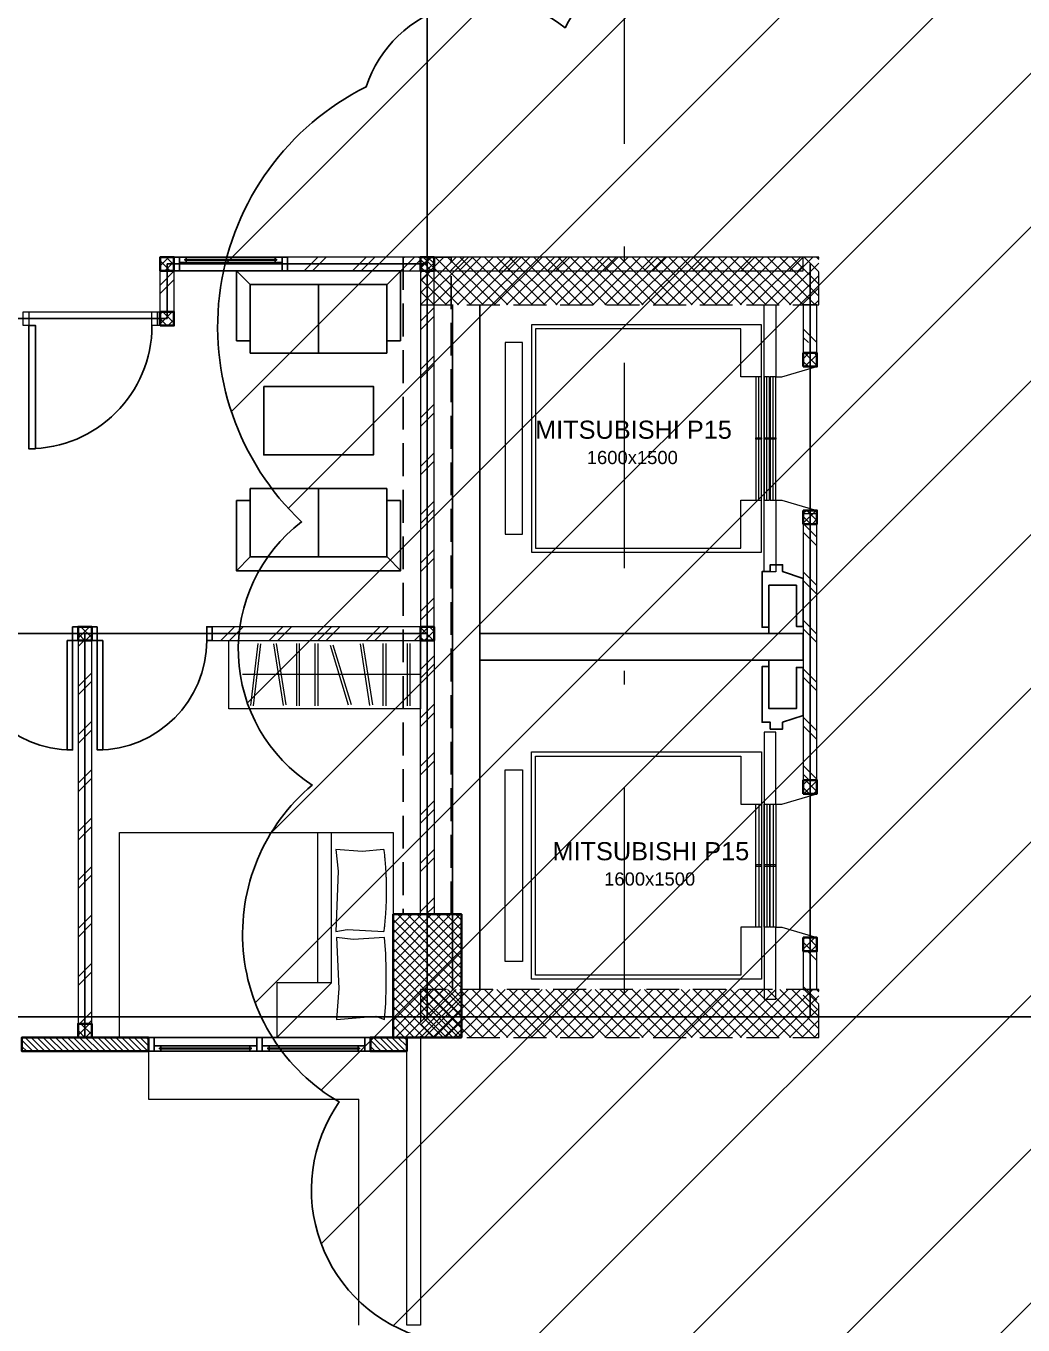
# Model space of a CAD drawing. Header units: millimetres. Extents: x -324 to 75, y -297 to 70.
# Drawn here: x -57.04 to -49.76, y 38.53 to 48.01 of the extents above; entities that cross this region are included whole.
import ezdxf
from ezdxf.enums import TextEntityAlignment as Align

# ---------------------------------------------------------------- set-up
doc = ezdxf.new("R2010")
doc.units = ezdxf.units.MM
doc.linetypes.add('ACAD_ISO02W100', pattern=[15, 12, -3])
doc.linetypes.add('DASHDOT', pattern=[1, 0.5, -0.25, 0, -0.25])
doc.layers.get('defpoints').update_dxf_attribs({"color": 1})
for name, color, linetype in [('AR_BETON', 150, 'Continuous'), ('FURNITURE', 68, 'Continuous'), ('Kusen', 30, 'Continuous')]:
    doc.layers.add(name, color=color, linetype=linetype)
for name, color, linetype, lineweight in [('ars', 11, 'Continuous', 0), ('ars @ 1', 11, 'Continuous', 0), ('KOL', 1, 'Continuous', 30), ('KOLOM', 4, 'Continuous', 9), ('lan', 7, 'Continuous', 15), ('LIFT', 15, 'Continuous', 15), ('NOT', 7, 'Continuous', 20), ('tem', 5, 'Continuous', 20)]:
    doc.layers.add(name, color=color, linetype=linetype, lineweight=lineweight)
doc.layers.add('as', color=1, linetype='Continuous', plot=False)
doc.styles.get("Standard").update_dxf_attribs({"font": 'arial.ttf'})
pattern_1 = [(45, (23.0428, -0.8551), (-0.1767767, 0.1767767), []), (45, (23.1053, -0.8551), (-0.1767767, 0.1767767), [])]

# ---------------------------------------------------------------- blocks, each defined once
blk = doc.blocks.new("k2'")
at = {"layer": 'ars'}
h = blk.add_hatch(dxfattribs=at)
h.set_pattern_fill('_USER', color=256, scale=0.05, angle=45, double=1, pattern_type=0)
h.set_pattern_definition([(45, (0, -4.95), (-0.03535534, 0.03535534), []), (135, (0, -4.95), (-0.03535534, -0.03535534), [])])
h.paths.add_polyline_path([(-0.25, -0.45), (0.25, -0.45), (0.25, 0.45), (-0.25, 0.45)])
at = {"layer": 'KOL'}
blk.add_lwpolyline([(-0.25, -0.45), (0.25, -0.45), (0.25, 0.45), (-0.25, 0.45)], close=True, dxfattribs=at)
blk = doc.blocks.new('T. J1')
at = {"layer": 'Kusen'}
for p, q in [((-0.7188, 0.1), (-0.0688, 0.1)), ((0.7212, 0.1), (0.0712, 0.1)), ((-0.0188, 0), (-0.7688, 0)), ((-0.0688, 0.06), (-0.7188, 0.06)), ((0.0212, 0), (0.7712, 0)), ((0.0712, 0.06), (0.7212, 0.06))]:
    blk.add_line(p, q, dxfattribs=at)
for points in [[(-0.8088, 0), (-0.7688, 0), (-0.7688, 0.1), (-0.8088, 0.1)], [(-0.0188, 0), (0.0212, 0), (0.0212, 0.1), (-0.0188, 0.1)], [(0.8112, 0), (0.7712, 0), (0.7712, 0.1), (0.8112, 0.1)]]:
    blk.add_lwpolyline(points, close=True, dxfattribs=at)
for points in [[(-0.7188, 0.0775), (-0.7188, 0.06), (-0.7688, 0.06), (-0.7688, 0.1), (-0.7188, 0.1), (-0.7188, 0.0825), (-0.7288, 0.0825), (-0.7288, 0.0775), (-0.7188, 0.0775)], [(-0.0688, 0.0775), (-0.0688, 0.06), (-0.0188, 0.06), (-0.0188, 0.1), (-0.0688, 0.1), (-0.0688, 0.0825), (-0.0588, 0.0825), (-0.0588, 0.0775), (-0.0688, 0.0775)], [(0.0712, 0.0775), (0.0712, 0.06), (0.0212, 0.06), (0.0212, 0.1), (0.0712, 0.1), (0.0712, 0.0825), (0.0612, 0.0825), (0.0612, 0.0775), (0.0712, 0.0775)], [(0.7212, 0.0775), (0.7212, 0.06), (0.7712, 0.06), (0.7712, 0.1), (0.7212, 0.1), (0.7212, 0.0825), (0.7312, 0.0825), (0.7312, 0.0775), (0.7212, 0.0775)]]:
    blk.add_lwpolyline(points, dxfattribs=at)
at = {"layer": 'Kusen', "color": 141}
for points in [[(-0.7288, 0.0775), (-0.0588, 0.0775), (-0.0588, 0.0825), (-0.7288, 0.0825)], [(0.7312, 0.0775), (0.0612, 0.0775), (0.0612, 0.0825), (0.7312, 0.0825)]]:
    blk.add_lwpolyline(points, close=True, dxfattribs=at)
blk = doc.blocks.new('P.80')
at = {"layer": 'Kusen'}
for points in [[(-69.8094, -74.8368), (-69.7694, -74.8368), (-69.7694, -74.0368), (-69.8094, -74.0368)], [(-70.6094, -74.9368), (-70.5694, -74.9368), (-70.5694, -74.8368), (-70.6094, -74.8368)], [(-69.7694, -74.9368), (-69.7294, -74.9368), (-69.7294, -74.8368), (-69.7694, -74.8368)]]:
    blk.add_lwpolyline(points, close=True, dxfattribs=at)
blk.add_arc((-69.7694, -74.8368), 0.8, 90, 180, dxfattribs=at)
blk = doc.blocks.new('K 10.10')
at = {"layer": 'ars'}
h = blk.add_hatch(dxfattribs=at)
h.set_pattern_fill('_USER', color=256, scale=0.05, angle=45, double=1, pattern_type=0)
h.set_pattern_definition([(45, (0, 0), (-0.035355339, 0.035355339), []), (135, (0, 0), (-0.035355339, -0.035355339), [])])
h.paths.add_polyline_path([(1560.5383, 1380.4069), (1560.6383, 1380.4069), (1560.6383, 1380.5069), (1560.5383, 1380.5069)])
at = {"layer": 'KOL'}
blk.add_lwpolyline([(1560.5383, 1380.4069), (1560.6383, 1380.4069), (1560.6383, 1380.5069), (1560.5383, 1380.5069)], close=True, dxfattribs=at)
blk = doc.blocks.new('P-90')
at = {"layer": 'Kusen'}
blk.add_lwpolyline([(374.6908, -21.5979), (374.7408, -21.5979), (374.7408, -22.4979), (374.6908, -22.4979)], close=True, dxfattribs=at)
at = {"layer": 'Kusen', "lineweight": 9}
for points in [[(373.8008, -22.4979), (373.8408, -22.4979), (373.8408, -22.5979), (373.8008, -22.5979)], [(374.7408, -22.4979), (374.7808, -22.4979), (374.7808, -22.5979), (374.7408, -22.5979)]]:
    blk.add_lwpolyline(points, close=True, dxfattribs=at)
at = {"layer": 'Kusen'}
blk.add_arc((374.7408, -22.4979), 0.9, 90, 180, dxfattribs=at)
blk = doc.blocks.new('BED1')
at = {"color": 0, "linetype": 'Continuous'}
for points in [[(1.9976, 0), (1.9976, 1.4976), (0, 1.4976), (0, 0), (1.9976, 0)], [(1.5484, 1.0993), (1.1489, 1.0993), (1.1489, 1.4976), (1.5484, 1.0993)], [(1.9346, 1.3656), (1.9443, 1.2458), (1.9467, 1.1259), (1.9467, 1.0061), (1.9443, 0.8862), (1.9346, 0.7663), (1.707, 0.7809), (1.586, 0.7663), (1.6017, 1.1404), (1.586, 1.3656), (1.8717, 1.3426), (1.9346, 1.3656)], [(1.4492, 1.0993), (1.4492, 0)], [(1.5484, 1.0993), (1.5484, 0)], [(1.9298, 0.1235), (1.7724, 0.138), (1.5799, 0.1235), (1.5981, 0.2833), (1.5799, 0.7228), (1.6634, 0.7094), (1.9298, 0.7228)], [(1.9298, 0.1235), (1.931, 0.1332), (1.9322, 0.1429), (1.9334, 0.1513), (1.9346, 0.161), (1.9346, 0.1707), (1.9358, 0.1804), (1.937, 0.1889), (1.9383, 0.1985), (1.9383, 0.2082), (1.9395, 0.2179), (1.9407, 0.2264), (1.9407, 0.2361), (1.9419, 0.2458), (1.9419, 0.2542), (1.9431, 0.2639), (1.9431, 0.2736), (1.9443, 0.2833), (1.9443, 0.2918), (1.9455, 0.3015), (1.9455, 0.3111), (1.9455, 0.3208), (1.9467, 0.3293), (1.9467, 0.339), (1.9467, 0.3487), (1.9467, 0.3584), (1.9479, 0.3668), (1.9479, 0.3765), (1.9479, 0.3862), (1.9479, 0.3959), (1.9479, 0.4044), (1.9479, 0.414), (1.9479, 0.4237), (1.9479, 0.4334), (1.9479, 0.4419), (1.9479, 0.4516), (1.9479, 0.4613), (1.9479, 0.4709), (1.9479, 0.4794), (1.9467, 0.4891), (1.9467, 0.4988), (1.9467, 0.5085), (1.9467, 0.5169), (1.9455, 0.5266), (1.9455, 0.5363), (1.9455, 0.546), (1.9443, 0.5545), (1.9443, 0.5642), (1.9431, 0.5738), (1.9431, 0.5835), (1.9419, 0.592), (1.9419, 0.6017), (1.9407, 0.6114), (1.9407, 0.6199), (1.9395, 0.6295), (1.9383, 0.6392), (1.9383, 0.6489), (1.937, 0.6574), (1.9358, 0.6671), (1.9346, 0.6768), (1.9346, 0.6864), (1.9334, 0.6949), (1.9322, 0.7046), (1.931, 0.7143), (1.9298, 0.7228)]]:
    blk.add_lwpolyline(points, dxfattribs=at)
blk = doc.blocks.new('LEMARI1')
for points in [[(0.6998, 0.4988), (-0.6998, 0.4988)], [(-0.6998, 0), (0.6998, 0), (0.6998, 0.4988), (-0.6998, 0.4988), (-0.6998, 0)], [(-0.5387, 0.4758), (-0.4855, 0.023)], [(-0.4685, 0.0254), (-0.5206, 0.477)], [(-0.3002, 0.4746), (-0.3705, 0.0242)], [(-0.2034, 0.477), (-0.2034, 0.0218)], [(-0.1852, 0.0218), (-0.1852, 0.477)], [(-0.0678, 0.477), (-0.0678, 0.0218)], [(-0.0496, 0.0218), (-0.0496, 0.477)], [(0.3317, 0.4746), (0.2627, 0.0242)], [(0.4286, 0.477), (0.4286, 0.0218)], [(0.4467, 0.0218), (0.4467, 0.477)], [(0.6053, 0.477), (0.6053, 0.0218)], [(0.6235, 0.0218), (0.6235, 0.477)], [(-0.3523, 0.0218), (-0.2821, 0.4709)], [(0.1755, 0.4722), (0.0436, 0.0363)], [(0.0605, 0.0315), (0.1937, 0.4673)], [(0.2797, 0.0218), (0.3499, 0.4709)], [(0.6998, 0.2494), (-0.5993, 0.2494)]]:
    blk.add_lwpolyline(points)
blk = doc.blocks.new('tamu02')
at = {"linetype": 'Continuous'}
for points in [[(-0.5005, 1.2448), (-0.5998, 1.3453)], [(0.1005, 1.3453), (-0.5985, 1.3453), (-0.5985, 0.8339)], [(-0.0993, 1.3453), (0.5998, 1.3453), (0.5998, 0.8339)], [(0.5005, 1.2448), (0.5998, 1.3453)], [(-0.4993, 0.7444), (0, 0.7444), (0, 1.2448), (-0.4993, 1.2448), (-0.4993, 0.7444)], [(0.5005, 0.7444), (0, 0.7444), (0, 1.2448), (0.5005, 1.2448), (0.5005, 0.7444)], [(-0.4993, 0.8339), (-0.5985, 0.8339)], [(0.5005, 0.8339), (0.5998, 0.8339)], [(-0.4993, -0.2444), (0, -0.2444), (0, -0.7448), (-0.4993, -0.7448), (-0.4993, -0.2444)], [(0.5005, -0.2444), (0, -0.2444), (0, -0.7448), (0.5005, -0.7448), (0.5005, -0.2444)], [(0.1005, -0.8453), (-0.5985, -0.8453), (-0.5985, -0.3339)], [(-0.4993, -0.3339), (-0.5985, -0.3339)], [(-0.0993, -0.8453), (0.5998, -0.8453), (0.5998, -0.3339)], [(0.5005, -0.3339), (0.5998, -0.3339)], [(-0.5005, -0.7448), (-0.5998, -0.8453)], [(0.5005, -0.7448), (0.5998, -0.8453)]]:
    blk.add_lwpolyline(points, dxfattribs=at)
blk.add_lwpolyline([(0.4, 0.5), (0.4, 0), (-0.4, 0), (-0.4, 0.5), (0.4, 0.5)])
blk = doc.blocks.new('T. J2')
at = {"layer": 'Kusen'}
for p, q in [((-0.3692, 0.1), (0.2808, 0.1)), ((-0.4192, 0), (0.3308, 0)), ((0.2808, 0.06), (-0.3692, 0.06))]:
    blk.add_line(p, q, dxfattribs=at)
for points in [[(-0.4592, 0), (-0.4192, 0), (-0.4192, 0.1), (-0.4592, 0.1)], [(0.3308, 0), (0.3708, 0), (0.3708, 0.1), (0.3308, 0.1)]]:
    blk.add_lwpolyline(points, close=True, dxfattribs=at)
for points in [[(-0.3692, 0.0775), (-0.3692, 0.06), (-0.4192, 0.06), (-0.4192, 0.1), (-0.3692, 0.1), (-0.3692, 0.0825), (-0.3792, 0.0825), (-0.3792, 0.0775), (-0.3692, 0.0775)], [(0.2808, 0.0775), (0.2808, 0.06), (0.3308, 0.06), (0.3308, 0.1), (0.2808, 0.1), (0.2808, 0.0825), (0.2908, 0.0825), (0.2908, 0.0775), (0.2808, 0.0775)]]:
    blk.add_lwpolyline(points, dxfattribs=at)
at = {"layer": 'Kusen', "color": 141}
blk.add_lwpolyline([(-0.3792, 0.0775), (0.2908, 0.0775), (0.2908, 0.0825), (-0.3792, 0.0825)], close=True, dxfattribs=at)
blk = doc.blocks.new('typikal-1a')
at = {"layer": 'as'}
for p, q in [((0, 5.5), (1.9, 5.5)), ((1.9, 5.1), (1.9, 5.5)), ((1.9, 5.1), (3, 5.1)), ((0, 2.8), (6.2, 2.8)), ((2.5, -0.15), (2.5, 2.8))]:
    blk.add_line(p, q, dxfattribs=at)
at = {"layer": 'KOL'}
blk.add_lwpolyline([(2.035, -0.15), (2.96, -0.15), (2.96, -0.25), (2.035, -0.25)], close=True, dxfattribs=at)
at = {"layer": 'lan'}
blk.add_line((2.91, 5.15), (2.01, 5.15), dxfattribs=at)
at = {"layer": 'tem'}
for points in [[(1.02, 5.45), (0.05, 5.45), (0.05, 5.55), (1.02, 5.55)], [(0.05, 2.85), (-0.05, 2.85), (-0.05, 5.45), (0.05, 5.45)], [(1.95, 5.45), (1.85, 5.45), (1.85, 5.15), (1.95, 5.15)], [(1.97, 5.15), (1.95, 5.15), (1.95, 5.05), (1.97, 5.05)], [(1.57, 2.75), (0.05, 2.75), (0.05, 2.85), (1.57, 2.85)], [(0.05, 2.75), (-0.05, 2.75), (-0.05, 0.75), (0.05, 0.75)], [(2.45, 2.75), (2.55, 2.75), (2.55, -0.05), (2.45, -0.05)]]:
    blk.add_lwpolyline(points, close=True, dxfattribs=at)
at = {"layer": 'ars', "rotation": 180}
for name, p in [('LEMARI1', (0.7498, 2.75)), ('BED1', (2.2476, 1.3476))]:
    blk.add_blockref(name, p, dxfattribs=at)
at = {"layer": 'FURNITURE'}
blk.add_blockref('tamu02', (0.7934, 4.1047), dxfattribs=at)
at = {"layer": 'KOLOM', "extrusion": (0, 0, -1), "zscale": -1}
for p in [(-1560.5883, -1374.9569), (-1562.4883, -1374.9569), (-1562.4883, -1375.3569), (-1560.5883, -1377.6569), (-1563.0883, -1377.6569), (-1563.0883, -1380.5569)]:
    blk.add_blockref('K 10.10', p, dxfattribs=at)
at = {"layer": 'Kusen', "xscale": -1}
blk.add_blockref('T. J2', (1.3908, 5.45), dxfattribs=at)
at = {"layer": 'Kusen', "xscale": -1, "rotation": 180}
for name, p in [('P-90', (-371.8308, -17.4479)), ('P.80', (72.1794, -72.0868)), ('T. J1', (1.2238, -0.15))]:
    blk.add_blockref(name, p, dxfattribs=at)
at = {"layer": 'Kusen', "rotation": 180}
blk.add_blockref('P.80', (-67.1794, -72.0868), dxfattribs=at)
blk = doc.blocks.new('LIFT PENUMPANG')
at = {"layer": 'LIFT'}
for points in [[(-0.7051, 1.955), (-0.7051, 1.83), (0.6949, 1.83), (0.6949, 1.955)], [(-0.8351, 1.765), (-0.8351, 0.085), (0.8249, 0.085), (0.8249, 1.765)], [(-0.8051, 1.735), (-0.8051, 0.235), (-0.4551, 0.235), (-0.4551, 0.085), (0.4449, 0.085), (0.4449, 0.235), (0.7949, 0.235), (0.7949, 1.735)], [(-0.4551, 0.085), (0.4449, 0.085), (0.4449, 0.125), (-0.4551, 0.125)], [(-0.4551, 0.105), (0.4449, 0.105), (0.4449, 0.125), (-0.4551, 0.125)], [(-0.0103, 0.125), (0, 0.125), (0, 0.085), (-0.0103, 0.085)], [(-0.4551, 0.025), (0.4449, 0.025), (0.4449, 0.065), (-0.4551, 0.065)], [(-0.4551, 0.045), (0.4449, 0.045), (0.4449, 0.065), (-0.4551, 0.065)], [(-0.4551, -0.02), (0.4449, -0.02), (0.4449, 0.02), (-0.4551, 0.02)], [(-0.4551, 0), (0.4449, 0), (0.4449, 0.02), (-0.4551, 0.02)], [(-0.0103, 0.065), (0, 0.065), (0, 0.025), (-0.0103, 0.025)], [(-0.0103, 0.02), (0, 0.02), (0, -0.02), (-0.0103, -0.02)]]:
    blk.add_lwpolyline(points, close=True, dxfattribs=at)
for points in [[(-0.4551, -0.02), (-0.9801, -0.02), (-0.9801, 0.065), (0.9699, 0.065), (0.9699, -0.02), (0.4449, -0.02)], [(-0.4551, -0.02), (-0.4551, -0.065), (-0.5301, -0.32)], [(0.4449, -0.02), (0.4449, -0.065), (0.5199, -0.32)]]:
    blk.add_lwpolyline(points, dxfattribs=at)
at = {"layer": 'KOLOM', "extrusion": (0, 0, -1), "zscale": -1, "rotation": 270}
blk.add_blockref('K 10.10', (-1379.8768, 1560.3183), dxfattribs=at)
at = {"layer": 'KOLOM', "extrusion": (0, 0, -1), "xscale": -1, "zscale": -1, "rotation": 90}
blk.add_blockref('K 10.10', (1379.887, 1560.3183), dxfattribs=at)
blk = doc.blocks.new('P.60')
at = {"layer": 'Kusen'}
for points in [[(1472.8348, 997.5354), (1472.8748, 997.5354), (1472.8748, 997.4354), (1472.8348, 997.4354)], [(1473.4748, 997.5354), (1473.5148, 997.5354), (1473.5148, 997.4354), (1473.4748, 997.4354)], [(1472.8748, 996.8854), (1472.9148, 996.8854), (1472.9148, 997.4354), (1472.8748, 997.4354)]]:
    blk.add_lwpolyline(points, close=True, dxfattribs=at)
blk.add_arc((1472.8948, 997.4658), 0.5808, 268.02661, 356.99428, dxfattribs=at)
blk = doc.blocks.new('LIFT TENGAH')
at = {"layer": 'ars'}
h = blk.add_hatch(dxfattribs=at)
h.set_pattern_fill('ANSI37', color=256, scale=0.02, style=0)
h.set_pattern_definition([(45, (244.1281, -148.2583), (-0.04490128, 0.04490128), []), (135, (244.1281, -148.2583), (-0.04490128, -0.04490128), [])])
h.paths.add_polyline_path([(0, 5.35), (0, 5.7), (-2.91, 5.7), (-2.91, 5.35)])
h = blk.add_hatch(dxfattribs=at)
h.set_pattern_fill('TEMBOK', color=256, scale=0.25)
h.set_pattern_definition([(45, (1.7978, -8.52464), (-0.1767767, 0.1767767), []), (45, (1.8603, -8.52464), (-0.1767767, 0.1767767), [])])
h.paths.add_polyline_path([(4.185, 5.6), (3.81, 5.6), (3.81, 5.7), (4.185, 5.7)])
h = blk.add_hatch(dxfattribs=at)
h.set_pattern_fill('TEMBOK', color=256, scale=0.25)
h.set_pattern_definition([(45, (3.0728, -8.52464), (-0.1767767, 0.1767767), []), (45, (3.1353, -8.52464), (-0.1767767, 0.1767767), [])])
h.paths.add_polyline_path([(5.395, 5.6), (5.085, 5.6), (5.085, 5.7), (5.395, 5.7)])
h = blk.add_hatch(dxfattribs=at)
h.set_pattern_fill('TEMBOK', color=256, scale=0.25)
h.set_pattern_definition([(45, (3.9628, -8.52464), (-0.1767767, 0.1767767), []), (45, (4.0253, -8.52464), (-0.1767767, 0.1767767), [])])
h.paths.add_polyline_path([(6.285, 5.6), (6.075, 5.6), (6.075, 5.7), (6.285, 5.7)])
h = blk.add_hatch(dxfattribs=at)
h.set_pattern_fill('TEMBOK', color=256, scale=0.25)
h.set_pattern_definition([(45, (25.7678, -10.47464), (-0.1767767, 0.1767767), []), (45, (25.8303, -10.47464), (-0.1767767, 0.1767767), [])])
h.paths.add_polyline_path([(-0.115, 5.0697), (-0.015, 5.0697), (-0.015, 5.6), (-0.115, 5.6)])
h = blk.add_hatch(dxfattribs=at)
h.set_pattern_fill('TEMBOK', color=256, scale=0.25)
h.set_pattern_definition([(45, (29.5928, -10.47464), (-0.1767767, 0.1767767), []), (45, (29.6553, -10.47464), (-0.1767767, 0.1767767), [])])
h.paths.add_polyline_path([(3.71, 4.4), (3.81, 4.4), (3.81, 5.6), (3.71, 5.6)])
h = blk.add_hatch(dxfattribs=at)
h.set_pattern_fill('TEMBOK', color=256, scale=0.25)
h.set_pattern_definition([(45, (-33.865, -7.775), (-0.1767767, 0.1767767), []), (45, (-33.8025, -7.775), (-0.1767767, 0.1767767), [])])
h.paths.add_polyline_path([(6.285, 5.6), (6.385, 5.6), (6.385, 5.1), (6.285, 5.1)])
h = blk.add_hatch(dxfattribs=at)
h.set_pattern_fill('TEMBOK', color=256, scale=0.25)
h.set_pattern_definition([(45, (30.8678, -10.87464), (-0.1767767, 0.1767767), []), (45, (30.9303, -10.87464), (-0.1767767, 0.1767767), [])])
h.paths.add_polyline_path([(4.985, 4.4), (5.085, 4.4), (5.085, 5.2), (4.985, 5.2)])
h = blk.add_hatch(dxfattribs=at)
h.set_pattern_fill('TEMBOK', color=256, scale=0.25)
h.set_pattern_definition([(45, (-0.87266, -7.475), (-0.1767767, 0.1767767), []), (45, (-0.81016, -7.475), (-0.1767767, 0.1767767), [])])
h.paths.add_polyline_path([(6.385, 3.2), (6.385, 5), (6.285, 5), (6.285, 3.2)])
h = blk.add_hatch(dxfattribs=at)
h.set_pattern_fill('TEMBOK', color=256, scale=0.25)
h.set_pattern_definition([(315, (-4.09, 47.955), (-0.1767767, -0.1767767), []), (315, (-4.0275, 47.955), (-0.1767767, -0.1767767), [])])
h.paths.add_polyline_path([(3.81, 4.4), (3.81, 4.3), (4.305, 4.3), (4.305, 4.4)])
h = blk.add_hatch(dxfattribs=at)
h.set_pattern_fill('TEMBOK', color=256, scale=0.25)
h.set_pattern_definition([(315, (-2.11, 47.955), (-0.1767767, -0.1767767), []), (315, (-2.0475, 47.955), (-0.1767767, -0.1767767), [])])
h.paths.add_polyline_path([(6.285, 4.3), (5.085, 4.3), (5.085, 4.4), (6.285, 4.4)])
h = blk.add_hatch(dxfattribs=at)
h.set_pattern_fill('TEMBOK', color=256, scale=0.25)
h.set_pattern_definition([(45, (29.5928, -11.77464), (-0.1767767, 0.1767767), []), (45, (29.6553, -11.77464), (-0.1767767, 0.1767767), [])])
h.paths.add_polyline_path([(3.71, 3.78), (3.81, 3.78), (3.81, 4.3), (3.71, 4.3)])
h = blk.add_hatch(dxfattribs=at)
h.set_pattern_fill('TEMBOK', color=256, scale=0.25)
h.set_pattern_definition([(45, (25.7678, -13.14964), (-0.1767767, 0.1767767), []), (45, (25.8303, -13.14964), (-0.1767767, 0.1767767), [])])
h.paths.add_polyline_path([(-0.115, 1.875), (-0.015, 1.875), (-0.015, 3.8197), (-0.115, 3.8197)])
h = blk.add_hatch(dxfattribs=at)
h.set_pattern_fill('TEMBOK', color=256, scale=0.25)
h.set_pattern_definition([(45, (25.7678, -14.92464), (-0.1767767, 0.1767767), []), (45, (25.8303, -14.92464), (-0.1767767, 0.1767767), [])])
h.paths.add_polyline_path([(-0.115, 0.35), (-0.015, 0.35), (-0.015, 0.625), (-0.115, 0.625)])
h = blk.add_hatch(dxfattribs=at)
h.set_pattern_fill('ANSI37', color=256, scale=0.02, style=0)
h.set_pattern_definition([(45, (244.1281, -153.6083), (-0.04490128, 0.04490128), []), (135, (244.1281, -153.6083), (-0.04490128, -0.04490128), [])])
h.paths.add_polyline_path([(0, 0), (0, 0.35), (-2.91, 0.35), (-2.91, 0)])
h = blk.add_hatch(dxfattribs=at)
h.set_pattern_fill('ANSI37', color=256, scale=0.02, style=0)
h.set_pattern_definition([(45, (250.513103, -153.6083), (-0.04490128, 0.04490128), []), (135, (250.513103, -153.6083), (-0.04490128, -0.04490128), [])])
h.paths.add_polyline_path([(4.088, 0.35), (4.088, 0), (6.385, 0), (6.385, 0.35)])
at = {"layer": 'ars @ 1'}
h = blk.add_hatch(dxfattribs=at)
h.set_pattern_fill('TEMBOK', color=256, scale=0.25)
h.set_pattern_definition([(45, (1555.54661, -439.5552), (-0.176776695, 0.176776695), []), (45, (1555.60911, -439.5552), (-0.176776695, 0.176776695), [])])
h.paths.add_polyline_path([(3.81, 3), (3.81, 2.9), (6.285, 2.9), (6.285, 3)])
h = blk.add_hatch(dxfattribs=at)
h.set_pattern_fill('TEMBOK', color=256, scale=0.25)
h.set_pattern_definition([(45, (1555.45412, -401.6752), (-0.176776695, 0.176776695), []), (45, (1555.51662, -401.6752), (-0.176776695, 0.176776695), [])])
h.paths.add_polyline_path([(6.285, 0.1), (6.385, 0.1), (6.385, 2.4), (6.285, 2.4)])
h = blk.add_hatch(dxfattribs=at)
h.set_pattern_fill('TEMBOK', color=256, scale=0.25)
h.set_pattern_definition([(315, (1555.01661, 442.5552), (-0.176776695, -0.176776695), []), (315, (1555.07911, 442.5552), (-0.176776695, -0.176776695), [])])
h.paths.add_polyline_path([(3.81, 0.1), (3.71, 0.1), (3.71, 0.775), (3.81, 0.775)])
h = blk.add_hatch(dxfattribs=at)
h.set_pattern_fill('TEMBOK', color=256, scale=0.25)
h.set_pattern_definition([(315, (1555.54661, 442.5552), (-0.176776695, -0.176776695), []), (315, (1555.60911, 442.5552), (-0.176776695, -0.176776695), [])])
h.paths.add_polyline_path([(4.088, 0), (4.088, 0.1), (3.81, 0.1), (3.81, 0)])
for p, q in [((5.995, 5.7), (5.435, 5.7)), ((6.035, 5.6), (5.435, 5.6)), ((4.985, 4.4), (3.81, 5.4)), ((3.81, 4.4), (4.985, 5.2))]:
    blk.add_line(p, q)
for points in [[(3.81, 5.4), (4.185, 5.4)], [(6.285, 5.4), (5.0475, 4.4)], [(5.085, 5.4), (6.285, 5.4)], [(5.085, 5.4), (6.285, 4.4)]]:
    blk.add_lwpolyline(points)
at = {"layer": 'AR_BETON'}
for p, q in [((-2.675, 5.35), (-2.675, 0.35)), ((-2.475, 5.35), (-2.475, 0.35))]:
    blk.add_line(p, q, dxfattribs=at)
for points in [[(-0.365, 2.9908), (-0.365, 3.2974), (-0.165, 3.2974), (-0.165, 2.9974), (-0.115, 2.9974), (-0.115, 3.3474), (-0.265, 3.3974), (-0.265, 3.4474), (-0.355, 3.4474), (-0.355, 3.3974), (-0.415, 3.3974), (-0.415, 2.9908), (-0.365, 2.9908)], [(-0.365, 3.2974), (-0.365, 2.9447)], [(-0.365, 2.7039), (-0.365, 2.3974), (-0.165, 2.3974), (-0.165, 2.6974), (-0.115, 2.6974), (-0.115, 2.3474), (-0.265, 2.2974), (-0.265, 2.2474), (-0.355, 2.2474), (-0.355, 2.2974), (-0.415, 2.2974), (-0.415, 2.7039), (-0.365, 2.7039)], [(-0.365, 2.3974), (-0.365, 2.75)]]:
    blk.add_lwpolyline(points, dxfattribs=at)
blk.add_lwpolyline([(-2.475, 2.75), (-0.115, 2.75), (-0.115, 2.9447), (-2.475, 2.9447)], close=True, dxfattribs=at)
at = {"layer": 'ars'}
for p, q in [((6.4115, 4.25), (6.385, 4.25)), ((6.4115, 4.25), (6.385, 4.25)), ((6.425, 0.1438), (6.425, 4.225)), ((6.4875, 0.2063), (6.4875, 4.225)), ((6.425, 3.95), (6.385, 3.95)), ((6.425, 3.65), (6.385, 3.65)), ((6.425, 3.35), (6.385, 3.35)), ((6.425, 3.05), (6.385, 3.05)), ((6.425, 2.75), (6.385, 2.75)), ((6.425, 2.45), (6.385, 2.45)), ((6.425, 2.15), (6.385, 2.15)), ((6.425, 1.85), (6.385, 1.85))]:
    blk.add_line(p, q, dxfattribs=at)
for radius, start, end in [(0.0512, 307.57187, 232.42813), (0.0312, 0, 180)]:
    blk.add_arc((6.4563, 4.225), radius, start, end, dxfattribs=at)
at = {"layer": 'as'}
for p, q in [((-0.065, 0.05), (-0.065, 5.55)), ((3.76, 0.05), (3.76, 5.55))]:
    blk.add_line(p, q, dxfattribs=at)
at = {"layer": 'defpoints', "color": 2, "linetype": 'ACAD_ISO02W100', "ltscale": 0.02}
blk.add_lwpolyline([(-3.035, 4.8), (-2.685, 4.8), (-2.685, 0), (-3.035, 0)], close=True, dxfattribs=at)
at = {"layer": 'KOLOM', "linetype": 'ACAD_ISO02W100', "ltscale": 0.02}
for points in [[(-2.91, 5.7), (0, 5.7), (0, 5.35), (-2.91, 5.35)], [(-2.91, 0.35), (0, 0.35), (0, 0), (-2.91, 0)], [(4.088, 0.35), (6.385, 0.35), (6.385, 0), (4.088, 0)]]:
    blk.add_lwpolyline(points, close=True, dxfattribs=at)
at = {"layer": 'Kusen'}
for points in [[(3.71, 3.78), (3.71, 3.74), (3.81, 3.74), (3.81, 3.78)], [(3.71, 3.04), (3.71, 3), (3.81, 3), (3.81, 3.04)], [(3.81, 3.08), (3.81, 3.04), (4.51, 3.04), (4.51, 3.08)]]:
    blk.add_lwpolyline(points, close=True, dxfattribs=at)
blk.add_arc((3.81, 3.04), 0.7, 0, 90, dxfattribs=at)
at = {"layer": 'lan'}
for p, q in [((6.425, 4.15), (6.385, 4.15)), ((6.425, 3.85), (6.385, 3.85)), ((3.71, 3.74), (3.71, 3.04)), ((6.425, 3.55), (6.385, 3.55)), ((6.425, 3.25), (6.385, 3.25)), ((6.425, 2.95), (6.385, 2.95)), ((6.425, 2.65), (6.385, 2.65)), ((6.425, 2.35), (6.385, 2.35)), ((6.425, 2.05), (6.385, 2.05)), ((6.425, 1.75), (6.385, 1.75))]:
    blk.add_line(p, q, dxfattribs=at)
at = {"layer": 'tem'}
for points in [[(4.185, 5.6), (3.81, 5.6), (3.81, 5.7), (4.185, 5.7)], [(5.395, 5.6), (5.085, 5.6), (5.085, 5.7), (5.395, 5.7)], [(6.285, 5.6), (6.075, 5.6), (6.075, 5.7), (6.285, 5.7)], [(3.81, 4.4), (3.71, 4.4), (3.71, 5.6), (3.81, 5.6)], [(6.385, 4.4), (6.385, 5.6), (6.285, 5.6), (6.285, 4.4)], [(-0.015, 5.0697), (-0.115, 5.0697), (-0.115, 5.35), (-0.015, 5.35)], [(5.085, 4.4), (4.985, 4.4), (4.985, 5.2), (5.085, 5.2)], [(4.305, 4.3), (3.81, 4.3), (3.81, 4.4), (4.305, 4.4)], [(4.345, 4.4), (4.945, 4.4), (4.945, 4.3), (4.345, 4.3)], [(6.285, 4.3), (5.085, 4.3), (5.085, 4.4), (6.285, 4.4)], [(3.81, 3.78), (3.71, 3.78), (3.71, 4.3), (3.81, 4.3)], [(6.385, 3), (6.385, 4.3), (6.285, 4.3), (6.285, 3)], [(-0.015, 1.875), (-0.115, 1.875), (-0.115, 3.8197), (-0.015, 3.8197)], [(3.81, 3), (3.81, 2.9), (6.285, 2.9), (6.285, 3)], [(3.81, 2.025), (3.71, 2.025), (3.71, 2.9), (3.81, 2.9)], [(6.285, 0.35), (6.385, 0.35), (6.385, 2.9), (6.285, 2.9)], [(3.81, 0.1), (3.71, 0.1), (3.71, 0.775), (3.81, 0.775)], [(-0.015, 0.35), (-0.115, 0.35), (-0.115, 0.7), (-0.015, 0.7)], [(3.81, 0), (3.81, 0.1), (4.088, 0.1), (4.088, 0)]]:
    blk.add_lwpolyline(points, close=True, dxfattribs=at)
for p, rotation in [((-0.335, 4.4499), 90), ((4.03, 1.3949), 270)]:
    blk.add_blockref('LIFT PENUMPANG', p, dxfattribs=dict(rotation=rotation))
at = {"xscale": -1, "rotation": 90}
blk.add_blockref('LIFT PENUMPANG', (-0.335, 1.3199), dxfattribs=at)
at = {"layer": 'KOLOM', "extrusion": (0, 0, -1), "xscale": -1, "zscale": -1, "rotation": 180}
for p in [(-1564.3483, 1386.1069), (-1566.9233, 1386.1069), (-1564.3483, 1384.8069), (-1565.6233, 1384.8069), (-1566.9233, 1384.8069), (-1564.3483, 1383.4069), (-1566.9233, 1383.4069), (-1564.3483, 1380.5069)]:
    blk.add_blockref('K 10.10', p, dxfattribs=at)
at = {"layer": 'Kusen', "rotation": 180}
blk.add_blockref('P.60', (1478.9098, 1003.1354), dxfattribs=at)
at = {"layer": 'Kusen', "xscale": -1}
blk.add_blockref('P.60', (1477.8198, -993.1354), dxfattribs=at)
blk = doc.blocks.new('A-2')
at = {"layer": 'ars'}
h = blk.add_hatch(dxfattribs=at)
h.set_pattern_fill('TEMBOK', color=256, scale=0.25)
h.set_pattern_definition([(45, (22.4928, -3.5551), (-0.1767767, 0.1767767), []), (45, (22.5553, -3.5551), (-0.1767767, 0.1767767), [])])
h.paths.add_polyline_path([(-1.54, 48.5695), (-2.51, 48.5695), (-2.51, 48.4695), (-1.54, 48.4695)])
h = blk.add_hatch(dxfattribs=at)
h.set_pattern_fill('TEMBOK', color=256, scale=0.25)
h.set_pattern_definition([(45, (23.5628, -3.5551), (-0.1767767, 0.1767767), []), (45, (23.6253, -3.5551), (-0.1767767, 0.1767767), [])])
h.paths.add_polyline_path([(1.255, 48.5695), (-1.44, 48.5695), (-1.44, 48.4695), (1.255, 48.4695)])
h = blk.add_hatch(dxfattribs=at)
h.set_pattern_fill('TEMBOK', color=256, scale=0.25)
h.set_pattern_definition([(45, (22.4428, -7.2551), (-0.1767767, 0.1767767), []), (45, (22.5053, -7.2551), (-0.1767767, 0.1767767), [])])
h.paths.add_polyline_path([(-3.44, 48.4695), (-3.34, 48.4695), (-3.34, 48.1695), (-3.44, 48.1695)])
h = blk.add_hatch(dxfattribs=at)
h.set_pattern_fill('TEMBOK', color=256, scale=0.25)
h.set_pattern_definition([(45, (20.5428, -4.9551), (-0.1767767, 0.1767767), []), (45, (20.6053, -4.9551), (-0.1767767, 0.1767767), [])])
h.paths.add_polyline_path([(-1.54, 48.4695), (-1.44, 48.4695), (-1.44, 45.8695), (-1.54, 45.8695)])
h = blk.add_hatch(dxfattribs=at)
h.set_pattern_fill('TEMBOK', color=256, scale=0.25)
h.set_pattern_definition(pattern_1)
h.paths.add_polyline_path([(-1.54, 45.8695), (-3.06, 45.8695), (-3.06, 45.7695), (-1.54, 45.7695)])
h = blk.add_hatch(dxfattribs=at)
h.set_pattern_fill('TEMBOK', color=256, scale=0.25)
h.set_pattern_definition(pattern_1)
h.paths.add_polyline_path([(-4.04, 45.7695), (-3.94, 45.7695), (-3.94, 42.9695), (-4.04, 42.9695)])
h = blk.add_hatch(dxfattribs=at)
h.set_pattern_fill('TEMBOK', color=256, scale=0.25)
h.set_pattern_definition([(45, (-13.89, 0.49455), (-0.1767767, 0.1767767), []), (45, (-13.8275, 0.49455), (-0.1767767, 0.1767767), [])])
h.paths.add_polyline_path([(-1.54, 45.7695), (-1.44, 45.7695), (-1.44, 43.7695), (-1.54, 43.7695)])
h = blk.add_hatch(dxfattribs=at)
h.set_pattern_fill('ANSI31', color=256, scale=0.25, angle=180, style=0)
h.set_pattern_definition([(135, (-489.822725, -326.73004), (0.0220970869, 0.0220970869), [])])
h.paths.add_polyline_path([(-3.525, 42.8695), (-4.45, 42.8695), (-4.45, 42.7695), (-3.525, 42.7695)])
h = blk.add_hatch(dxfattribs=at)
h.set_pattern_fill('ANSI31', color=256, scale=0.25, angle=180, style=0)
h.set_pattern_definition([(135, (-487.277725, -326.73004), (0.0220970869, 0.0220970869), [])])
h.paths.add_polyline_path([(-1.64, 42.8695), (-1.905, 42.8695), (-1.905, 42.7695), (-1.64, 42.7695)])
at = {"layer": 'as'}
for p, q in [((-1.49, 56.1195), (-1.49, 43.0195)), ((-32.49, 43.0195), (41.91, 43.0195))]:
    blk.add_line(p, q, dxfattribs=at)
at = {"layer": 'KOL'}
blk.add_lwpolyline([(-1.64, 42.8695), (-1.905, 42.8695), (-1.905, 42.7695), (-1.64, 42.7695)], close=True, dxfattribs=at)
at = {"layer": 'lan'}
for p, q in [((-3.525, 42.7695), (-3.525, 42.4195)), ((-3.525, 42.4195), (-1.99, 42.4195)), ((-1.99, 40.7695), (-1.99, 42.4195))]:
    blk.add_line(p, q, dxfattribs=at)
blk.add_lwpolyline([(-1.54, 42.8695), (-1.54, 40.7695), (-1.64, 40.7695), (-1.64, 42.8695)], close=True, dxfattribs=at)
at = {"layer": 'tem'}
blk.add_lwpolyline([(1.255, 48.4695), (1.255, 48.5695), (-1.44, 48.5695), (-1.44, 48.4695)], close=True, dxfattribs=at)
at = {"xscale": -1, "rotation": 180}
blk.add_blockref('LIFT TENGAH', (1.37, 48.5695), dxfattribs=at)
at = {"layer": 'KOL', "xscale": -1, "rotation": 180}
blk.add_blockref("k2'", (-1.49, 43.3195), dxfattribs=at)
at = {"layer": 'lan', "xscale": -1}
blk.add_blockref('typikal-1a', (-1.49, 43.0195), dxfattribs=at)
blk = doc.blocks.new('NOTASI RUANGAN')
for tag, height, p in [('RUANG', 0.275, (0.018, 0.001)), ('ELV', 0.2, (0, -0.421))]:
    blk.add_attdef(tag, text='', height=height).set_placement(p, align=Align.MIDDLE_CENTER)

msp = doc.modelspace()

# ---------------------------------------------------------------- hatches: boundary and pattern name
at = {"layer": 'defpoints'}
h = msp.add_hatch(dxfattribs=at)
h.set_pattern_fill('ANSI31', color=2, scale=0.25, style=0)
h.set_pattern_definition([(45, (294.6082, -9.8927), (-0.561266, 0.561266), [])])
edge = h.paths.add_edge_path()
edge.add_arc((-46.5158, 46.6049), 1.0368, 354.71106, 464.71106)
edge.add_arc((-48.793, 46.7236), 2.1995, 23.69987, 133.69987)
edge.add_arc((-51.5965, 47.1809), 1.7123, 41.42308, 151.42308)
edge.add_arc((-53.6755, 47.2756), 0.925, 51.54314, 161.54314)
edge.add_arc((-53.676, 45.8149), 1.9606, 116.56563, 226.56563)
edge.add_arc((-54.3118, 43.4576), 1.1742, 127.3394, 237.3394)
edge.add_arc((-54.0371, 41.3805), 1.4177, 129.84829, 239.84829)
edge.add_arc((-53.8308, 39.5116), 1.1211, 144.99949, 254.99949)
edge.add_arc((-52.3975, 39.2262), 1.8991, 204.83336, 314.83336)
edge.add_arc((-50.022, 38.7807), 1.3735, 221.0037, 331.0037)
edge.add_arc((-47.892, 39.0866), 1.3441, 226.30013, 336.30013)
edge.add_arc((-45.8366, 39.7084), 1.4249, 234.63767, 344.63767)
edge.add_arc((-45.4808, 40.8686), 1.8443, 303.5108, 413.5108)
edge.add_arc((-46.3895, 44.0455), 2.6252, 319.80937, 429.80937)

# ---------------------------------------------------------------- linework, layer by layer
at = {"layer": 'defpoints', "color": 2}
msp.add_lwpolyline([(-45.4834, 46.5094, 0.520567), (-46.779, 47.6077, 0.520567), (-50.3126, 48.3138, 0.520567), (-53.1002, 48, 0.520567), (-54.5529, 47.5685, 0.520567), (-55.024, 44.3911, 0.520567), (-54.9455, 42.469, 0.520567), (-54.7492, 40.1546, 0.520567), (-54.121, 38.4287, 0.520567), (-51.0586, 37.8795, 0.520567), (-48.8207, 38.1148, 0.520567), (-46.6613, 38.5463, 0.520567), (-44.4626, 39.3309, 0.520567), (-44.3841, 42.3513, 0.520567)], format="xyb", close=True, dxfattribs=at)
at = {"layer": 'NOT', "linetype": 'DASHDOT', "ltscale": 3}
msp.add_line((-52.6654, 40.9529), (-52.6654, 54.955), dxfattribs=at)

# ---------------------------------------------------------------- block references
at = {"layer": 'defpoints'}
msp.add_blockref('A-2', (-52.6163, -2.2441), dxfattribs=at)
at = {"layer": 'NOT', "xscale": 0.4808309220817932, "yscale": 0.4808309220817932, "zscale": 0.4808309220818041}
for p in [(-52.6091, 45.0638), (-52.4823, 41.9854)]:
    msp.add_blockref('NOTASI RUANGAN', p, dxfattribs=at).add_auto_attribs({'ELV': '1600x1500', 'RUANG': 'MITSUBISHI P15'})

doc.saveas('drawing.dxf')
